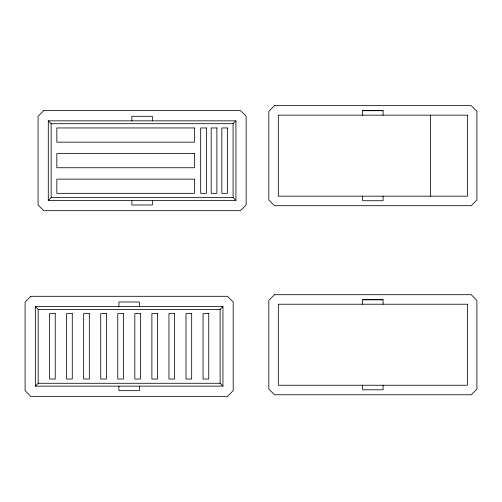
<?xml version="1.0" encoding="UTF-8"?>
<svg xmlns="http://www.w3.org/2000/svg" width="502" height="502" viewBox="0 0 502 502"><rect width="100%" height="100%" fill="white"/><g stroke="black" fill="none" stroke-linecap="round" stroke-linejoin="round"><path stroke-width="0.75" d="M48.305 200.442L51.148 197.6L233.079 197.6L235.921 200.442L235.921 120.85L48.305 120.85L48.305 200.442L235.921 200.442M48.305 120.85L51.148 123.693L233.079 123.693L235.921 120.85M35.335 386.126L38.177 383.283L220.108 383.283L222.951 386.126L222.951 306.534L35.335 306.534L35.335 386.126L222.951 386.126M35.335 306.534L38.177 309.376L220.108 309.376L222.951 306.534M362.626 110.716L383.089 110.716M362.626 299.782L383.089 299.782M430.421 115.159L430.421 196.175M383.089 115.159L383.089 110.609L362.626 110.609L362.626 115.159M383.089 196.175L383.089 200.725L362.626 200.725L362.626 196.175M383.089 304.225L383.089 299.675L362.626 299.675L362.626 304.225M383.089 385.241L383.089 389.79L362.626 389.79L362.626 385.241M233.079 123.693L233.079 197.6M220.108 309.376L220.108 383.283M152.351 120.85L152.351 116.301L131.882 116.301L131.882 120.85M152.351 200.442L152.351 204.992L131.882 204.992L131.882 200.442M139.374 306.534L139.374 301.984L118.911 301.984L118.911 306.534M139.374 386.126L139.374 390.675L118.911 390.675L118.911 386.126M51.148 123.693L51.148 197.6M38.177 309.376L38.177 383.283M43.756 110.616L38.07 116.301L38.07 204.992L43.756 210.677L240.471 210.677L246.156 204.992L246.156 116.301L240.471 110.616L43.756 110.616M30.785 296.299L25.1 301.984L25.1 390.675L30.785 396.36L227.5 396.36L233.185 390.675L233.185 301.984L227.5 296.299L30.785 296.299M274.5 105.64L268.815 111.325L268.815 200.016L274.5 205.701L471.215 205.701L476.9 200.016L476.9 111.325L471.215 105.64L274.5 105.64M274.5 294.699L268.815 300.384L268.815 389.081L274.5 394.767L471.215 394.767L476.9 389.081L476.9 300.384L471.215 294.699L274.5 294.699M467.375 115.159L278.34 115.159L278.34 196.175L467.375 196.175L467.375 115.159M194.418 127.954L56.833 127.954L56.833 142.166L194.418 142.166L194.418 127.954M206.36 127.954L200.674 127.954L200.674 193.339L206.36 193.339L206.36 127.954M216.877 127.954L211.191 127.954L211.191 193.339L216.877 193.339L216.877 127.954M227.393 127.954L221.828 127.954L221.828 193.339L227.393 193.339L227.393 127.954M194.418 153.537L56.833 153.537L56.833 167.75L194.418 167.75L194.418 153.537M194.418 179.126L56.833 179.126L56.833 193.339L194.418 193.339L194.418 179.126M467.375 304.225L278.34 304.225L278.34 385.241L467.375 385.241L467.375 304.225M55.233 313.637L49.547 313.637L49.547 379.023L55.233 379.023L55.233 313.637M72.288 313.637L66.603 313.637L66.603 379.023L72.288 379.023L72.288 313.637M89.343 313.637L83.658 313.637L83.658 379.023L89.343 379.023L89.343 313.637M106.399 313.637L100.714 313.637L100.714 379.023L106.399 379.023L106.399 313.637M123.454 313.637L117.769 313.637L117.769 379.023L123.454 379.023L123.454 313.637M140.516 313.637L134.825 313.637L134.825 379.023L140.516 379.023L140.516 313.637M157.572 313.637L151.886 313.637L151.886 379.023L157.572 379.023L157.572 313.637M174.627 313.637L168.942 313.637L168.942 379.023L174.627 379.023L174.627 313.637M191.682 313.637L185.997 313.637L185.997 379.023L191.682 379.023L191.682 313.637M208.738 313.637L203.053 313.637L203.053 379.023L208.738 379.023L208.738 313.637"/></g></svg>
